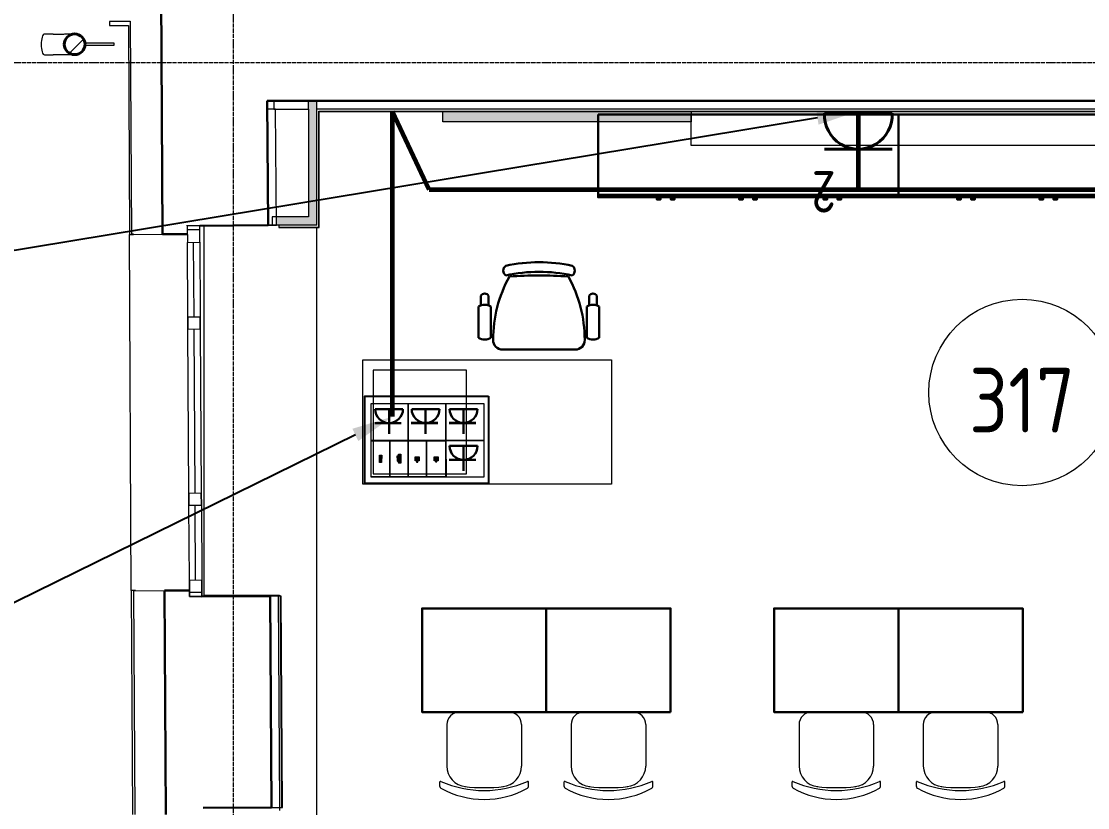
# Model space of a CAD drawing. Header units: millimetres. Extents: x -32 to 417638015, y -35 to 175284279.
# Drawn here: x 417124375 to 417129523, y 175248347 to 175252143 of the extents above; entities that cross this region are included whole.
import ezdxf
from ezdxf import colors
from ezdxf.entities.mleader import LeaderData, LeaderLine
from ezdxf.math import Vec2, Vec3

# ---------------------------------------------------------------- set-up
doc = ezdxf.new("R2010")
doc.units = ezdxf.units.MM
doc.linetypes.add('ADSK_Линия сетки', pattern=[25, 20, -2.5, 0, -2.5])
for name, color, linetype, lineweight in [('_ Окна', 7, 'Continuous', 9), ('_ЭМ_В полу', 26, 'Кабель в трубе', 60), ('_ЭМ_гофра', 5, 'Continuous', 60), ('_ЭМ_ТХобщее_слой', 7, 'Continuous', 30), ('Аннотация', 7, 'Continuous', 18), ('Обобщенные модели', 7, 'Continuous', 18), ('Окна', 7, 'Continuous', 9), ('Оси', 253, 'Continuous', 9), ('Перекрытие', 7, 'Continuous', 18), ('Стены внутренние', 7, 'Continuous', 18), ('Стены наружные', 7, 'Continuous', 18), ('Стены несущие', 7, 'Continuous', 30), ('Стены отделка', 7, 'Continuous', 30), ('Стены штриховка', 7, 'Continuous', 9), ('ТХ', 5, 'Continuous', 0), ('ШТРИХОВКА', 252, 'Continuous', 15), ('Электро', 250, 'Continuous', 25), ('ЭМ', 5, 'Continuous', 40), ('ЭОМ_Кабель Быт. розеток', 5, 'Continuous', 30), ('ЭОМ_Кабель для СУП', 150, 'Continuous', 9)]:
    doc.layers.add(name, color=color, linetype=linetype, lineweight=lineweight)
for name, color, linetype in [('_ЭМ_Надписи', 7, 'Continuous'), ('PDF _СС_розетки', 7, 'Continuous'), ('ВНУТРЯНКА', 1, 'Continuous'), ('ЭОМ_Лотки рабочие', 5, 'Continuous')]:
    doc.layers.add(name, color=color, linetype=linetype)
doc.layers.add('PDF _ЭОМ _розетки', color=7, linetype='Continuous', true_color=0xeb0000)
doc.layers.add('Линии', color=7, linetype='Continuous', lineweight=9, true_color=0x00a600)
doc.styles.add('ELine', font='txt.shx')
doc.styles.add('GOST Common', font='GOST_Common.ttf', dxfattribs={"width": 0.9, "height": 349.9999999999996})
doc.styles.add('ЭОМ', font='isocpeur.ttf', dxfattribs={"width": 0.85, "height": 250})
doc.linetypes.add('TRAY', pattern='A,12.119257,["_",ELine,S=4.5,R=90,X=0,Y=-1.555839],0.750382,["_",ELine,S=4.5,R=0,X=0,Y=-0.8058489999999999],1.314849,["_",ELine,S=4.5,R=0,X=0,Y=-0.8058489999999999],2.250029,["_",ELine,S=4.5,R=90,X=0,Y=-1.555839],13.565483', length=30)
doc.linetypes.add('Кабель в трубе', pattern='A,8,[133,ltypeshp.shx,S=1,R=0,X=10,Y=1.3],-3,[130,ltypeshp.shx,S=1.5,R=-45,X=-1.5,Y=0],8', length=19)

# ---------------------------------------------------------------- blocks, each defined once
blk = doc.blocks.new('Стул ученич штабелир №5-7')
at = {"color": 0, "linetype": 'ByBlock', "lineweight": -2}
for p, q in [((-120.064222017827, -6.874120663269423e-05), (120.064222017827, 6.874120663269423e-05)), ((-120.0642220180016, -6.874130849610083e-05), (120.0642220177106, 6.874110476928763e-05)), ((-179.935777982173, -59.99993125879337), (-179.935777982173, -260.3112319844695)), ((-179.9357779823476, -59.99993125888795), (-179.9357779823476, -260.3112319845714)), ((180.064222017827, -59.99993125879337), (180.064222017827, -260.3112319844695)), ((180.0642220177106, -59.99993125888795), (180.0642220177106, -260.3112319845714)), ((-213.4357779821148, -359.0004116515302), (-213.4357779821148, -337.3406056039639)), ((-213.4357779822894, -359.0004116516247), (-213.4357779822894, -337.3406056040585)), ((213.564222017827, -359.0004116515302), (213.564222017827, -337.3406056039639)), ((213.5642220176524, -359.0004116516247), (213.5642220176524, -337.3406056040585))]:
    blk.add_line(p, q, dxfattribs=at)
for centre, radius, start, end in [((-119.9357779822312, -59.99993125879337), 60.00000000000227, 90, 180), ((-119.9357779823476, -59.99993125885157), 59.99999999995964, 90, 180), ((120.0642220178852, -59.99993125879337), 60.00000000000227, 0, 90), ((120.0642220177106, -59.99993125885157), 59.99999999995964, 0, 90), ((-79.93577798217302, -260.3112319844549), 100.0000000000176, 180, 264.2584419996841), ((-79.93577798234764, -260.3112319845568), 100.0000000000176, 180, 264.2584419996841), ((80.06422201782698, -260.3112319844549), 100.0000000000176, 275.7415580003159, 0), ((80.06422201765236, -260.3112319845568), 100.0000000000176, 275.7415580003159, 0), ((-210.435777982173, -337.3406056039494), 2.999999999983853, 63.89783268162118, 180), ((-210.4357779823476, -337.340605604044), 2.999999999983853, 63.89783268162118, 180), ((-203.435777982173, -359.0004116515447), 9.999999999989248, 180, 238.068250632605), ((-203.4357779823476, -359.0004116516466), 9.999999999989248, 180, 238.068250632605), ((0.06422201782697812, 142.3201924452005), 520.8201237039044, 246.3195110063149, 293.6804889936851), ((0.06422201765235513, 142.3201924450987), 520.8201237039044, 246.3195110063149, 293.6804889936851), ((0.06422201782697812, 435.5341415462426), 800.3966485555333, 263.2469772545854, 276.7530227454146), ((0.06422201765235513, 435.5341415461407), 800.3966485555333, 263.2469772545854, 276.7530227454146), ((203.564222017827, -359.0004116515447), 9.999999999989248, 301.931749367395, 0), ((203.5642220176524, -359.0004116516466), 9.999999999989248, 301.931749367395, 0), ((210.564222017827, -337.3406056039494), 2.999999999983853, 0, 116.1021673183788), ((210.5642220176524, -337.340605604044), 2.999999999983853, 0, 116.1021673183788), ((0.06422201782697812, 9.04909030158342), 430.5490215606072, 240.9916647866204, 299.0083352133797), ((0.06422201765235513, 9.049090301488832), 430.5490215606072, 240.9916647866204, 299.0083352133797)]:
    blk.add_arc(centre, radius, start, end, dxfattribs=at)
blk = doc.blocks.new('ТХ 3 этаж')
at = {"lineweight": 0}
h = blk.add_hatch(color=8, dxfattribs=at)
h.dxf.hatch_style = 1
h.paths.add_polyline_path([(3228.588325682387, 20048.49521154567), (3228.588325682387, 19998.49521154567), (2028.588325682387, 19998.49521154567), (2028.588325682387, 20048.49521154567)])
at = {"color": 8, "linetype": 'Continuous'}
for p, q in [((2778.588325682387, 19646.63113068626), (4228.588325682387, 19646.63113068626)), ((4228.588325682387, 19646.63113068626), (5678.588325682387, 19646.63113068626)), ((2213.251575892151, 19158.23748435674), (2213.272385654331, 19112.62643836148)), ((2249.997576403257, 19158.16328311863), (2249.99282754428, 19112.45046830073)), ((2735.679098210356, 19158.16220070224), (2735.685966803518, 19112.44938585849)), ((2772.427422542416, 19158.23623814655), (2772.40640947764, 19112.62519224442)), ((2201.234368975798, 19106.83098308498), (2201.234032045642, 18955.65005967009)), ((2261.461563634744, 19106.83084885951), (2261.461226704589, 18955.64992544439)), ((2724.2172056649, 19106.82981753687), (2724.216868734744, 18955.64889412175)), ((2784.442076833511, 19106.82968331629), (2784.441739903355, 18955.64875990141)), ((2317.759273707226, 18899.38717698574), (2667.918570952315, 18899.38639660168))]:
    blk.add_line(p, q, dxfattribs=at)
at = {"color": 8, "lineweight": 0}
blk.add_lwpolyline([(3228.588325682387, 20048.49521154567), (3228.588325682387, 19998.49521154567), (2028.588325682387, 19998.49521154567), (2028.588325682387, 20048.49521154567), (3228.588325682387, 20048.49521154567)], dxfattribs=at)
at = {"color": 8, "linetype": 'Continuous'}
for points in [[(2778.588325682387, 20034.60363629763), (2778.588325682387, 19634.60363629763), (4228.588325682387, 19634.60363629763), (4228.588325682387, 20034.60363629763)], [(4228.588325682387, 20034.60363629763), (4228.588325682387, 19634.60363629763), (5678.588325682387, 19634.60363629763), (5678.588325682387, 20034.60363629763)], [(3079.93073587754, 19634.60363629763), (3062.553066087712, 19634.60363629763), (3062.553066087712, 19624.38220277173), (3079.93073587754, 19624.38220277173)], [(3147.609290092078, 19634.60363629763), (3130.231620302249, 19634.60363629763), (3130.231620302249, 19624.38220277173), (3147.609290092078, 19624.38220277173)], [(3476.820184748911, 19634.60363629763), (3459.442514959082, 19634.60363629763), (3459.442514959082, 19624.38220277173), (3476.820184748911, 19624.38220277173)], [(3544.498738963448, 19634.60363629763), (3527.12106917362, 19634.60363629763), (3527.12106917362, 19624.38220277173), (3544.498738963448, 19624.38220277173)], [(3883.842958709982, 19634.60363629763), (3866.465288920153, 19634.60363629763), (3866.465288920153, 19624.38220277173), (3883.842958709982, 19624.38220277173)], [(3951.521512924519, 19634.60363629763), (3934.143843134691, 19634.60363629763), (3934.143843134691, 19624.38220277173), (3951.521512924519, 19624.38220277173)], [(4529.93073587754, 19634.60363629763), (4512.553066087712, 19634.60363629763), (4512.553066087712, 19624.38220277173), (4529.93073587754, 19624.38220277173)], [(4597.609290092078, 19634.60363629763), (4580.231620302249, 19634.60363629763), (4580.231620302249, 19624.38220277173), (4597.609290092078, 19624.38220277173)], [(4926.820184748911, 19634.60363629763), (4909.442514959082, 19634.60363629763), (4909.442514959082, 19624.38220277173), (4926.820184748911, 19624.38220277173)], [(4994.498738963448, 19634.60363629763), (4977.12106917362, 19634.60363629763), (4977.12106917362, 19624.38220277173), (4994.498738963448, 19624.38220277173)]]:
    blk.add_lwpolyline(points, close=True, dxfattribs=at)
at = {"color": 8, "linetype": 'Continuous', "lineweight": 5}
blk.add_lwpolyline([(5228.588325682387, 19884.60363629763), (3228.588325682387, 19884.60363629763), (3228.588325682387, 20034.60363629763), (5228.588325682387, 20034.60363629763)], close=True, dxfattribs=at)
at = {"color": 8}
for points in [[(2528.588325681922, 17149.38678679359), (1928.588325681922, 17149.38678679359), (1928.588325681922, 17649.38678679365), (2528.588325681922, 17649.38678679365)], [(3128.588325682387, 17149.38678679359), (2528.588325682387, 17149.38678679359), (2528.588325682387, 17649.38678679365), (3128.588325682387, 17649.38678679365)], [(4228.588325682387, 17149.38678679359), (3628.588325682387, 17149.38678679359), (3628.588325682387, 17649.38678679365), (4228.588325682387, 17649.38678679365)], [(4828.588325682853, 17149.38678679359), (4228.588325682853, 17149.38678679359), (4228.588325682853, 17649.38678679365), (4828.588325682853, 17649.38678679365)]]:
    blk.add_lwpolyline(points, close=True, dxfattribs=at)
at = {"color": 8, "linetype": 'Continuous'}
for centre, radius, start, end in [((2493.551508009783, 18573.68687139999), 747.5137961953548, 77.6019923053718, 102.3977723137098), ((2348.906511964102, 19280.53386688523), 28.12327221800075, 124.29147231177, 235.7082723040991), ((2493.551404444792, 18527.21706339938), 747.5137961953538, 77.6019923053718, 102.3977723137098), ((2493.549104842241, 17495.38285863411), 1761.918570076576, 85.39382231398093, 94.65462231093323), ((2638.199654690281, 19280.53322215087), 28.12280751992464, 304.2900723023849, 55.70964231347127), ((2896.245757095283, 18947.85598862509), 624.4633710530684, 150.9067723083456, 180.1214723106648), ((2089.441597578872, 18947.86080725054), 624.4533800444574, 359.8779723083235, 29.10589230429229), ((2231.639659766632, 19149.64424648031), 20.23648610886494, 24.8954523088358, 155.335372313315), ((2754.069505905791, 19149.71720150823), 20.23648610886201, 24.8954523088358, 155.335372313315), ((2231.349016573338, 19056.81104698696), 58.38480618133872, 58.9509823097884, 121.0487723109842), ((2754.329529772338, 19056.80988144397), 58.38485265115693, 58.95101230724548, 121.0487723109842), ((2231.348902597383, 19005.66986153729), 58.38482941624959, 238.9509723039595, 301.0487723109841), ((2317.164561372309, 18944.79910113272), 45.41608186922892, 177.8134723070786, 270.7478723090622), ((2668.511162211304, 18944.79808575346), 45.4158030504315, 269.2518723107988, 2.186637302556268), ((2754.329415796208, 19005.6686959943), 58.38480618134817, 238.9509723039595, 301.0487723109841)]:
    blk.add_arc(centre, radius, start, end, dxfattribs=at)
at = {"layer": 'ТХ', "color": 8}
for points in [[(2842.838922329771, 18249.38678679365), (1642.838922329771, 18249.38678679365), (1642.838922329771, 18849.38678679365), (2842.838922329771, 18849.38678679365)], [(2142.838922329771, 18799.38678679365), (1692.838922329771, 18799.38678679365), (1692.838922329771, 18299.38678679365), (2142.838922329771, 18299.38678679365)]]:
    blk.add_lwpolyline(points, close=True, dxfattribs=at)
at = {"layer": 'ТХ', "color": 8, "lineweight": 0}
for p in [(2228.588325681922, 17149.38678679359), (2828.588325682387, 17149.38678679359), (3928.588325682387, 17149.38678679359), (4528.588325682853, 17149.38678679359)]:
    blk.add_blockref('Стул ученич штабелир №5-7', p, dxfattribs=at)
blk = doc.blocks.new('План 3 этажа')
at = {"layer": 'Обобщенные модели', "lineweight": 9}
h = blk.add_hatch(dxfattribs=at)
h.set_pattern_fill('FP_15', color=8, angle=90.29404624676303, style=0, pattern_type=2)
h.set_pattern_definition([(45.00004624676301, (507.3428558448459, 158.9016508671375), (-106.066102790012, 106.0659315658832), [])])
h.paths.add_polyline_path([(-6769.995073567439, 20442.607691512), (-6745.41823635576, 20443.85630523734), (-6726.100619940426, 20454.56285889591), (-6713.960156598814, 20469.94783435248), (-6709.12000091057, 20491.66714726522), (-6714.182828017301, 20513.33563687976), (-6728.145882919023, 20530.66159308135), (-6748.243611346819, 20540.21339775535), (-6770.495411703101, 20540.0991988409), (-6790.494042026888, 20530.34161483354), (-6804.278528315441, 20512.87325491487), (-6809.118684003686, 20491.15394200213), (-6804.055856896955, 20469.48545238759), (-6790.092801995682, 20452.159496186), (-6770.235356827801, 20442.72189042645)])
at = {"layer": 'Стены внутренние'}
for points in [[(-5590.44041245617, 19658.33613361116), (-5590.440412456112, 20219.03738989442), (-5630.44041245617, 20219.03738989442), (-5630.44041245617, 19658.33613361116), (-5612.815046794596, 19658.33613361116)], [(-5785.575004923681, 19618.33613361116), (-5590.44041245617, 19618.33613361116), (-5590.440412456112, 19658.33613361116), (-5785.82046396751, 19658.33613361116), (-5785.58109519881, 19619.03342139888), (-5785.58109519881, 19618.33613361116)]]:
    blk.add_hatch(color=8, dxfattribs=at).paths.add_polyline_path(points)
at = {"layer": '_ Окна', "color": 8, "lineweight": 18}
for p, q in [((-6155.568142942644, 19615.7800381592), (-6215.567030188803, 19615.41462165344)), ((-6215.567030188803, 19615.41462165344), (-6215.079808181124, 19535.41610532523)), ((-6155.080920934965, 19535.78152183099), (-6155.568142942644, 19615.7800381592)), ((-6215.079808181124, 19535.41610532523), (-6155.080920934965, 19535.78152183099)), ((-6212.887309146563, 19175.42278184828), (-6152.888421900404, 19175.78819835404)), ((-6212.521892640802, 19115.42389460212), (-6212.887309146563, 19175.42278184828)), ((-6152.888421900404, 19175.78819835404), (-6152.523005394643, 19115.78931110788)), ((-6152.523005394643, 19115.78931110788), (-6212.521892640802, 19115.42389460212)), ((-6207.710575314962, 18325.43854586102), (-6147.711688068802, 18325.80396236678)), ((-6207.345158809201, 18265.43965861486), (-6207.710575314962, 18325.43854586102)), ((-6147.711688068802, 18325.80396236678), (-6147.346271563042, 18265.80507512062)), ((-6147.346271563042, 18265.80507512062), (-6207.345158809201, 18265.43965861486)), ((-6205.152659774641, 17905.44633513791), (-6145.153772528482, 17905.81175164367)), ((-6204.66543776696, 17825.44781880969), (-6205.152659774641, 17905.44633513791)), ((-6145.153772528482, 17905.81175164367), (-6144.666550520801, 17825.81323531545)), ((-6144.666550520801, 17825.81323531545), (-6204.66543776696, 17825.44781880969))]:
    blk.add_line(p, q, dxfattribs=at)
at = {"layer": '_ Окна', "color": 8}
for p, q in [((-6155.446337440724, 19595.78040907715), (-6215.445224686883, 19595.41499257139)), ((-6182.887865523464, 19175.60549010116), (-6185.080364558024, 19535.59881357811)), ((-6177.711131691865, 18325.6212541139), (-6182.522449017704, 19115.606602855)), ((-6175.153216151546, 17905.62904339079), (-6177.345715186105, 18265.62236686774)), ((-6144.788356022721, 17845.81286439751), (-6204.78724326888, 17845.44744789175))]:
    blk.add_line(p, q, dxfattribs=at)
at = {"layer": 'Линии', "color": 8}
blk.add_circle((-2185.814839766172, 18810.55446770525), 450.0000000000006, dxfattribs=at)
at = {"layer": 'Обобщенные модели', "color": 8}
for p, q in [((-6863.02203099204, 20540.87796200753), (-6905.525608223204, 20540.65982853957)), ((-6569.147504843334, 20497.38556878829), (-6708.286889855019, 20496.67148873761)), ((-6569.096184317017, 20487.38570047895), (-6569.147504843326, 20497.38556878826)), ((-6905.012402960113, 20440.66114544644), (-6862.508825728949, 20440.87927891441)), ((-6708.235569328709, 20486.67162042829), (-6569.096184317024, 20487.38570047898))]:
    blk.add_line(p, q, dxfattribs=at)
at = {"layer": 'Обобщенные модели', "color": 8, "flags": 128}
for points in [[(-6863.02203099204, 20540.87796200753), (-6857.354365197145, 20540.90704914973), (-6851.769919672577, 20540.93570919551), (-6846.277628339887, 20540.96389629489), (-6840.886277693587, 20540.99156535453), (-6835.604492744612, 20541.01867210984), (-6830.440723222163, 20541.0451731958), (-6825.403230055929, 20541.07102621632), (-6820.500072160369, 20541.09618981208), (-6815.739093542164, 20541.12062372669), (-6811.127910751481, 20541.14428887111), (-6806.67390069712, 20541.16714738616), (-6802.38418884503, 20541.18916270307), (-6798.265637819084, 20541.21029960206), (-6794.324836422346, 20541.23052426857), (-6790.568089096392, 20541.24980434747), (-6787.001405835545, 20541.26810899474), (-6783.630492572173, 20541.28540892685), (-6780.460742048406, 20541.30167646759), (-6777.497225188905, 20541.31688559238), (-6774.744682988462, 20541.33101196985), (-6772.392643233346, 20541.34308292062)], [(-6771.879437970247, 20441.3443998275), (-6773.149802192824, 20441.3378801656), (-6775.813278182965, 20441.32421088662), (-6778.689601769207, 20441.3094492482), (-6781.774171447399, 20441.29361886579), (-6785.062052564056, 20441.27674506464), (-6788.547985210771, 20441.25885483924), (-6792.226392638938, 20441.23997681011), (-6796.091390181355, 20441.22014117809), (-6800.136794666441, 20441.19937967595), (-6804.356134309995, 20441.17772551767), (-6808.742659068668, 20441.15521334527), (-6813.289351438583, 20441.13187917344), (-6817.988937681862, 20441.10776033188), (-6822.833899463037, 20441.08289540558), (-6827.816485876798, 20441.05732417311), (-6832.928725847775, 20441.03108754301), (-6838.162440882569, 20441.00422748828), (-6843.509258153591, 20440.97678697927), (-6848.960623893801, 20440.94880991494), (-6854.507817080911, 20440.92034105264), (-6860.141963389159, 20440.89142593648), (-6862.508825728949, 20440.87927891441)]]:
    blk.add_lwpolyline(points, dxfattribs=at)
at = {"layer": 'Обобщенные модели', "color": 8}
for radius, start, end in [(52.00000000000003, 0.2940462468648904, 180.2940462468649), (52.00000000000004, 180.2940462468649, 0.2940462468648904)]:
    blk.add_arc((-6759.119342457097, 20491.41054463373), radius, start, end, dxfattribs=at)
at = {"layer": 'Обобщенные модели', "color": 8, "lineweight": 40}
for radius, start, end in [(49.99999999999997, 0.2940462468648904, 180.2940462468649), (49.99999999999995, 180.2940462468649, 0.2940462468648904)]:
    blk.add_arc((-6759.119342457118, 20491.41054463365), radius, start, end, dxfattribs=at)
at = {"layer": 'Обобщенные модели', "color": 8}
for major_axis, ratio, start_param, end_param in [((0.2566026315454408, -49.99934154655923), 0.3090169943749482, 3.141592653589792, 4.712388980384689), ((0.2566026315453632, -49.99934154655924), 0.3090169943749481, 4.712388980384695, 6.283185307179597)]:
    blk.add_ellipse((-6905.26900559165, 20490.66048699298), major_axis=major_axis, ratio=ratio, start_param=start_param, end_param=end_param, dxfattribs=at)
at = {"layer": 'Окна', "color": 8}
for p, q in [((-6155.568142942644, 19615.7800381592), (-6215.567030188803, 19615.41462165344)), ((-6215.567030188803, 19615.41462165344), (-6215.079808181124, 19535.41610532523)), ((-6155.080920934965, 19535.78152183099), (-6155.568142942644, 19615.7800381592)), ((-6212.887309146556, 19175.42278184828), (-6215.079808181115, 19535.41610532523)), ((-6155.080920934868, 19535.78152183099), (-6152.888421900308, 19175.78819835404)), ((-6212.887309146563, 19175.42278184828), (-6212.521892640802, 19115.42389460212)), ((-6152.523005394643, 19115.78931110788), (-6152.888421900404, 19175.78819835404)), ((-6207.710575314957, 18325.43854586102), (-6212.521892640796, 19115.42389460212)), ((-6152.523005394549, 19115.78931110788), (-6147.71168806871, 18325.80396236678)), ((-6207.710575314962, 18325.43854586102), (-6207.345158809201, 18265.43965861486)), ((-6147.346271563042, 18265.80507512062), (-6147.711688068802, 18325.80396236678)), ((-6205.152659774638, 17905.44633513791), (-6207.345158809198, 18265.43965861486)), ((-6147.34627156295, 18265.80507512062), (-6145.153772528391, 17905.81175164367)), ((-6205.152659774641, 17905.44633513791), (-6204.66543776696, 17825.44781880969)), ((-6144.666550520801, 17825.81323531545), (-6145.153772528482, 17905.81175164367)), ((-6204.66543776696, 17825.44781880969), (-6144.666550520801, 17825.81323531545))]:
    blk.add_line(p, q, dxfattribs=at)
at = {"layer": 'Оси', "color": 8, "linetype": 'ADSK_Линия сетки'}
for p, q in [((-5993.091970708105, -3523.687778418595), (-5993.091970708047, 44268.96599885851)), ((-10051.77423916385, 20403.90181029199), (56512.19555426505, 20403.90181029178))]:
    blk.add_line(p, q, dxfattribs=at)
at = {"layer": 'Перекрытие', "color": 8}
for p, q in [((-6135.575004924671, 19616.10692269635), (-6135.575004924671, 17833.03702446334)), ((-5773.574782368785, 19618.03343994473), (-5825.575746773335, 19618.03343994473)), ((-5590.44041245617, 15939.61521794395), (-5590.440412456112, 19606.33613361114)), ((-6135.575004924671, 17833.03702446334), (-5770.440412456228, 17833.03702446334)), ((-5770.440412456228, 17833.03702446334), (-5770.440412456228, 17828.09241771386)), ((-5770.440412456228, 16808.39131379797), (-5770.440412456228, 16793.03702446334))]:
    blk.add_line(p, q, dxfattribs=at)
at = {"layer": 'Стены наружные', "color": 8}
for p, q in [((-5773.575227474445, 19618.10652324588), (-5785.575004923681, 19618.03343994473)), ((-6485.586761137471, 17855.0064908208), (-6494.407427774044, 19573.72434329076))]:
    blk.add_line(p, q, dxfattribs=at)
at = {"layer": 'Стены несущие', "color": 8}
for p, q in [((-6335.321193676325, 19574.68453047782), (-6342.494154946296, 20752.4356382531)), ((-5829.236094046733, 20219.03738989441), (247.3426762534655, 20219.03738989439)), ((-5829.236094046733, 20219.03738989441), (-5825.574263087823, 19617.78982894089)), ((-6215.573120463931, 19616.41460310754), (-6215.567030188802, 19615.41462165344)), ((-6155.568142942677, 19615.7800381592), (-5825.574263087823, 19617.78982894089)), ((-6335.321193676325, 19574.68453047782), (-6215.323419184948, 19575.41536348933)), ((-6204.848146019853, 17855.44726243278), (-6324.845920511172, 17854.71642942126)), ((-6318.264268666622, 16774.05427899838), (-6324.845920511172, 17854.71642942126)), ((-5814.672670665954, 17827.82302609714), (-6144.666550520808, 17825.81323531545)), ((-5814.672670665954, 17827.82302609714), (-5808.456435327185, 16807.15976292042)), ((-6138.45031518105, 16805.14997213874), (-5808.456435327185, 16807.15976292042))]:
    blk.add_line(p, q, dxfattribs=at)
at = {"layer": 'Стены отделка', "color": 8, "lineweight": 9}
for p, q in [((-6491.582128427632, 20602.23035614786), (-6590.445531210629, 20602.23035614786)), ((-6590.445531210629, 20602.23035614786), (-6590.445531210629, 20582.23035614786)), ((-6491.583378675336, 20602.43563825309), (-6491.582128427632, 20602.23035614786)), ((-6590.445531210629, 20582.23035614786), (-6499.58320187073, 20582.23035614786)), ((-6499.58320187073, 20582.23035614785), (-6494.407427774044, 19573.72434329075)), ((-5798.136379798059, 20219.0373898944), (-5798.136379798059, 20179.0373898944)), ((-5788.986306635954, 20178.14581464638), (-5828.985564800038, 20177.90220364254)), ((-5798.136379798059, 20179.0373898944), (-5630.44041245617, 20179.0373898944)), ((-5785.576848445577, 19618.33613361113), (-5788.986306635954, 20178.14581464638)), ((-5630.44041245617, 20179.0373898944), (-5630.44041245617, 19658.33613361114)), ((207.3426762534655, 20179.03738989439), (-5590.44041245617, 20179.03738989441)), ((-5590.44041245617, 19618.33613361114), (-5590.44041245617, 20179.0373898944)), ((-5578.44041245617, 20167.03738989441), (-184.6573237465345, 20167.03738989439)), ((-5578.44041245617, 19608.33613361114), (-5578.44041245617, 20167.03738989441)), ((-5825.574263087823, 19617.78982894089), (-5785.575004923681, 19618.03343994473)), ((-5630.44041245617, 19658.33613361113), (-5805.874778265075, 19658.33613361113)), ((-5805.874778265075, 19658.33613361113), (-5805.874778265075, 19618.33613361113)), ((-5590.44041245617, 19618.33613361113), (-5805.874778265075, 19618.33613361113)), ((-5773.575227474445, 19618.10652324588), (-5773.503541234124, 19606.33613361113)), ((-6494.407427774044, 19573.72434329075), (-6474.407691155386, 19573.82698434337)), ((-6474.412876867049, 19574.83742669922), (-6485.324502066826, 19574.77097066752)), ((-6485.324502066826, 19574.77097066752), (-6485.318411791697, 19573.77098921342)), ((-6485.318411791697, 19573.77098921342), (-6335.321193676325, 19574.68453047782)), ((-6474.407691155386, 19573.82698434337), (-6474.412876867049, 19574.83742669922)), ((-5773.503541234124, 19606.33613361113), (-5580.44041245617, 19606.33613361114)), ((-6465.587024518871, 17855.10913187341), (-6485.586761137471, 17855.0064908208)), ((-6485.586761137471, 17855.0064908208), (-6480.034177239402, 16773.07862003285)), ((-6474.843138626602, 17853.80288815686), (-6324.845920511172, 17854.71642942126)), ((-6465.58061023429, 17853.85930054907), (-6465.587024518871, 17855.10913187341)), ((-5762.673635052633, 17828.13972040213), (-5814.672670665954, 17827.82302609714)), ((-5756.457399713865, 16807.47645722541), (-5762.673635052633, 17828.13972040213)), ((-5808.456435327185, 16807.15976292042), (-5756.457399713865, 16807.47645722541)), ((-5768.457177163044, 16807.40337392426), (-5768.463267438172, 16808.40335537836))]:
    blk.add_line(p, q, dxfattribs=at)
at = {"layer": 'Стены штриховка', "color": 8}
for p, q in [((-6491.582128427632, 20602.23035614786), (-6485.324502066826, 19574.77097066752)), ((-5630.44041245617, 20179.0373898944), (-5630.44041245617, 20219.0373898944)), ((-5590.44041245617, 20179.0373898944), (-5590.44041245617, 20219.0373898944)), ((-5580.44041245617, 20169.03738989441), (-182.6573237465345, 20169.03738989439)), ((-5580.44041245617, 19606.33613361114), (-5580.44041245617, 20169.03738989441)), ((-5785.575004923681, 19618.03343994473), (-5785.576848445577, 19618.33613361113)), ((-5773.515722010226, 19608.33613361113), (-5578.44041245617, 19608.33613361114)), ((-5580.44041245617, 19606.33613361114), (-5578.44041245617, 19606.33613361114)), ((-5578.44041245617, 19606.33613361114), (-5578.44041245617, 19608.33613361114)), ((-6474.843138626602, 17853.80288815686), (-6468.267577057122, 16774.14071918808)), ((-5768.463267438172, 16808.40335537836), (-5774.67341250187, 17828.06663710098)), ((-5758.457362622023, 16807.46427667522), (-5764.673597960849, 17828.12753985194))]:
    blk.add_line(p, q, dxfattribs=at)
at = {"layer": 'ЭОМ_Лотки рабочие'}
blk.add_blockref('ТХ 3 этаж', (-7010.895253870607, 118.5421783487909), dxfattribs=at)
at = {"layer": 'Аннотация', "color": 8, "lineweight": 9, "insert": (-2185.814839766172, 18773.6063474465), "char_height": 312.5000000000001, "width": 520.2111192702771, "attachment_point": 5, "line_spacing_factor": 1.022765581104984, "style": 'GOST Common'}
blk.add_mtext('317', dxfattribs=at)
blk = doc.blocks.new('_ЭМ_ТХ2_3 этаж_нов')
at = {"lineweight": 0}
h = blk.add_hatch(color=8, dxfattribs=at)
h.dxf.hatch_style = 1
h.paths.add_polyline_path([(2210.785042520089, 20013.13557960243), (2210.785042520089, 19963.13557960243), (1010.785042520089, 19963.13557960243), (1010.785042520089, 20013.13557960243)])
at = {"color": 8, "linetype": 'Continuous'}
for p, q in [((1760.785042520089, 19611.27149874304), (3210.785042520089, 19611.27149874304)), ((3210.785042520089, 19611.27149874304), (4660.785042520089, 19611.27149874304)), ((1195.448292729852, 19122.87785241349), (1195.469102492032, 19077.26680641824)), ((1232.194293240958, 19122.80365117539), (1232.189544381981, 19077.09083635749)), ((1717.875815048057, 19122.802568759), (1717.882683641219, 19077.08975391525)), ((1754.624139380117, 19122.87660620331), (1754.603126315342, 19077.26556030118)), ((1183.4310858135, 19071.47135114174), (1183.430748883344, 18920.29042772686)), ((1243.658280472446, 19071.47121691626), (1243.65794354229, 18920.29029350116)), ((1706.413922502601, 19071.47018559363), (1706.413585572445, 18920.28926217852)), ((1766.638793671213, 19071.47005137305), (1766.638456741057, 18920.28912795817)), ((1299.955990544928, 18864.0275450425), (1650.115287790017, 18864.02676465844))]:
    blk.add_line(p, q, dxfattribs=at)
at = {"color": 8, "lineweight": 0}
blk.add_lwpolyline([(2210.785042520089, 20013.13557960243), (2210.785042520089, 19963.13557960243), (1010.785042520089, 19963.13557960243), (1010.785042520089, 20013.13557960243), (2210.785042520089, 20013.13557960243)], dxfattribs=at)
at = {"color": 8, "linetype": 'Continuous'}
for points in [[(1760.785042520089, 19999.2440043544), (1760.785042520089, 19599.2440043544), (3210.785042520089, 19599.2440043544), (3210.785042520089, 19999.2440043544)], [(3210.785042520089, 19999.2440043544), (3210.785042520089, 19599.2440043544), (4660.785042520089, 19599.2440043544), (4660.785042520089, 19999.2440043544)], [(2062.127452715242, 19599.2440043544), (2044.749782925413, 19599.2440043544), (2044.749782925413, 19589.0225708285), (2062.127452715242, 19589.0225708285)], [(2129.806006929779, 19599.2440043544), (2112.428337139951, 19599.2440043544), (2112.428337139951, 19589.0225708285), (2129.806006929779, 19589.0225708285)], [(2459.016901586612, 19599.2440043544), (2441.639231796784, 19599.2440043544), (2441.639231796784, 19589.0225708285), (2459.016901586612, 19589.0225708285)], [(2526.695455801149, 19599.2440043544), (2509.317786011321, 19599.2440043544), (2509.317786011321, 19589.0225708285), (2526.695455801149, 19589.0225708285)], [(2866.039675547683, 19599.2440043544), (2848.662005757855, 19599.2440043544), (2848.662005757855, 19589.0225708285), (2866.039675547683, 19589.0225708285)], [(2933.71822976222, 19599.2440043544), (2916.340559972392, 19599.2440043544), (2916.340559972392, 19589.0225708285), (2933.71822976222, 19589.0225708285)], [(3512.127452715242, 19599.2440043544), (3494.749782925413, 19599.2440043544), (3494.749782925413, 19589.0225708285), (3512.127452715242, 19589.0225708285)], [(3579.806006929779, 19599.2440043544), (3562.428337139951, 19599.2440043544), (3562.428337139951, 19589.0225708285), (3579.806006929779, 19589.0225708285)], [(3909.016901586612, 19599.2440043544), (3891.639231796784, 19599.2440043544), (3891.639231796784, 19589.0225708285), (3909.016901586612, 19589.0225708285)], [(3976.695455801149, 19599.2440043544), (3959.317786011321, 19599.2440043544), (3959.317786011321, 19589.0225708285), (3976.695455801149, 19589.0225708285)]]:
    blk.add_lwpolyline(points, close=True, dxfattribs=at)
at = {"color": 8, "linetype": 'Continuous', "lineweight": 5}
blk.add_lwpolyline([(4210.785042520089, 19849.24400435441), (2210.785042520089, 19849.24400435441), (2210.785042520089, 19999.2440043544), (4210.785042520089, 19999.2440043544)], close=True, dxfattribs=at)
at = {"color": 8}
for points in [[(1510.785042519623, 17114.02715485034), (910.785042519623, 17114.02715485034), (910.785042519623, 17614.02715485044), (1510.785042519623, 17614.02715485044)], [(2110.785042520089, 17114.02715485034), (1510.785042520089, 17114.02715485034), (1510.785042520089, 17614.02715485044), (2110.785042520089, 17614.02715485044)], [(3210.785042520089, 17114.02715485034), (2610.785042520089, 17114.02715485034), (2610.785042520089, 17614.02715485044), (3210.785042520089, 17614.02715485044)], [(3810.785042520554, 17114.02715485034), (3210.785042520554, 17114.02715485034), (3210.785042520554, 17614.02715485044), (3810.785042520554, 17614.02715485044)]]:
    blk.add_lwpolyline(points, close=True, dxfattribs=at)
at = {"color": 8, "linetype": 'Continuous'}
for centre, radius, start, end in [((1331.103228801803, 19245.174234942), 28.12327221800075, 124.2914723102376, 235.7082723052254), ((1475.748224847484, 18538.32723945675), 747.5137961953548, 77.60199230505852, 102.397772314023), ((1620.396371527982, 19245.17359020764), 28.12280751992464, 304.2900723030044, 55.70964231442149), ((1878.442473932984, 18912.49635668184), 624.4633710530684, 150.9067723080416, 180.1214723106643), ((1475.748121282493, 18491.85743145614), 747.5137961953538, 77.60199230505852, 102.397772314023), ((1475.745821679942, 17460.02322669088), 1761.918570076576, 85.3938223140479, 94.65462231088247), ((1071.638314416574, 18912.50117530732), 624.4533800444574, 359.877972308325, 29.105892302794), ((1213.836376604333, 19114.28461453707), 20.23648610886494, 24.89545231006347, 155.3353723118577), ((1736.266222743492, 19114.357569565), 20.23648610886201, 24.89545231006347, 155.3353723118577), ((1213.54573341104, 19021.45141504373), 58.38480618133872, 58.95098230891718, 121.0487723124845), ((1736.526246610039, 19021.45024950073), 58.38485265115693, 58.95101230680429, 121.0487723124845), ((1213.545619435085, 18970.31022959405), 58.38482941624959, 238.9509723044859, 301.0487723124845), ((1299.36127821001, 18909.43946918951), 45.41608186922892, 177.8134723070741, 270.747872309065), ((1650.707879049005, 18909.43845381023), 45.4158030504315, 269.2518723108124, 2.186637302555273), ((1736.52613263391, 18970.30906405107), 58.38480618134817, 238.9509723044859, 301.0487723124845)]:
    blk.add_arc(centre, radius, start, end, dxfattribs=at)
at = {"layer": 'ТХ', "color": 8}
for points in [[(1825.035639167465, 18214.02715485044), (625.0356391674632, 18214.02715485044), (625.0356391674632, 18814.02715485044), (1825.035639167465, 18814.02715485044)], [(1125.035639167463, 18764.02715485044), (675.0356391674632, 18764.02715485044), (675.0356391674632, 18264.02715485044), (1125.035639167463, 18264.02715485044)]]:
    blk.add_lwpolyline(points, close=True, dxfattribs=at)
at = {"layer": 'ТХ', "color": 8, "lineweight": 0}
for p in [(1210.785042519623, 17114.02715485034), (1810.785042520089, 17114.02715485034), (2910.785042520089, 17114.02715485034), (3510.785042520554, 17114.02715485034)]:
    blk.add_blockref('Стул ученич штабелир №5-7', p, dxfattribs=at)
blk = doc.blocks.new('розетк для люка')
at = {"layer": 'ВНУТРЯНКА', "color": 5, "lineweight": 30, "ltscale": 100, "transparency": 33554687}
blk.add_line((-67.11747854948044, -58.844417036511), (-67.11747854948044, 69.0245871595107), dxfattribs=at)
at = {"layer": 'Электро', "color": 5, "lineweight": 30, "transparency": 33554687}
for p, q in [((0, 67.26808135141619), (0, -67.26808135141619)), ((0, 0.0003593091387301683), (-120.061785097234, 0.0003593091387301683))]:
    blk.add_line(p, q, dxfattribs=at)
blk.add_ellipse((0.1495329299941659, 0), major_axis=(47.56583400309081, 47.56583400309035), ratio=0.9999999999999749, start_param=0.7876211000824064, end_param=3.924767880302308, dxfattribs=at)
blk = doc.blocks.new('Люк на 6 мест')
h = blk.add_hatch(color=256)
h.dxf.hatch_style = 1
h.paths.add_polyline_path([(-284.6164134591818, 515.7474190315988), (-284.5652974923141, 526.8375173213717), (-319.1556172966957, 526.9969494201068), (-319.2067332635634, 515.906851130334)])
h = blk.add_hatch(color=256)
h.dxf.hatch_style = 1
h.paths.add_polyline_path([(-323.7025677859856, 435.0548833542289), (-323.7022941317482, 435.1142552340189), (-313.005850428257, 442.7868896221062), (-289.0984504525622, 442.7241952550849), (-279.4343289099706, 434.9577158932825), (-279.4340552561989, 435.0170877726068), (-279.3240828458293, 422.808255480255), (-323.5925953751503, 422.8460510616442)])
h = blk.add_hatch(color=256)
h.dxf.hatch_style = 1
h.paths.add_polyline_path([(-311.7315014389605, 334.8334641364127), (-311.7421021068731, 341.7084559640571), (-317.2420955689886, 341.6999754296339), (-317.2505761034117, 347.1999688908181), (-311.750582641529, 347.2084494252413), (-311.7611833096744, 354.0834412533513), (-292.5112061932014, 354.1131231245308), (-292.4815243222547, 334.8631460071265)])
h = blk.add_hatch(color=256)
h.dxf.hatch_style = 1
h.paths.add_polyline_path([(-311.2660800683661, 243.1889807875316), (-311.2766807362786, 250.063972615176), (-316.7766741983942, 250.0554920807529), (-316.7851547328173, 255.5554855419371), (-311.2851612709346, 255.5639660763602), (-311.29576193908, 262.4389579044703), (-292.0457848226069, 262.4686397756498), (-292.0161029516603, 243.2186626582454)])
for p, q in [((-323.7025677855199, 435.0548833542289), (-323.7022941317482, 435.1142552340189)), ((-323.5925953751503, 422.8460510616442), (-323.7025677855199, 435.0548833542289)), ((-279.3240828458293, 422.808255480255), (-323.5925953751503, 422.8460510616442)), ((-289.0984504525622, 442.7241952550849), (-296.8204412725827, 442.7122885844456)), ((-296.8204412725827, 442.7122885844456), (-296.8085346021762, 434.9902977641923)), ((-289.0865437821558, 435.0022044345988), (-289.0984504525622, 442.7241952550849)), ((-289.0865437821558, 435.0022044345988), (-279.4340552561989, 435.0170877726068)), ((-279.4340552561989, 435.0170877726068), (-279.3240828458293, 422.808255480255))]:
    blk.add_line(p, q)
for points in [[(-215.4657629050489, 477.0801654207753), (-388.3062678503629, 476.7635674309568), (-388.3062678503629, 565.6642030309304), (-215.4657629050489, 565.9808010207489)], [(-284.5652974918485, 526.8375173213717), (-284.6164134587161, 515.7474190315988), (-319.2067332635634, 515.906851130334), (-319.1556172966957, 526.9969494201068)], [(-215.4657629050489, 388.1795298208017), (-388.3062678503629, 387.8629318309831), (-388.3062678503629, 476.7635674309568), (-215.4657629050489, 477.0801654207753)], [(-215.4657629050489, 299.2788942208281), (-388.3062678503629, 298.9622962310095), (-388.3062678503629, 387.8629318309831), (-215.4657629050489, 388.1795298208017)], [(-215.8419085670903, 205.4565212957386), (-388.6824135124043, 205.1399233059201), (-388.3062678503629, 298.9631910803387), (-215.4657629050489, 299.2797890701572)]]:
    blk.add_lwpolyline(points, close=True)
for points in [[(-311.750582641529, 347.2084494252413), (-317.2505761034117, 347.1999688908181), (-317.2420955689886, 341.6999754296339), (-311.7421021068731, 341.7084559640571)], [(-311.750582641529, 347.2084494252413), (-311.7611833096744, 354.0834412533513), (-292.5112061932014, 354.1131231245308)], [(-292.5112061932014, 354.1131231245308), (-292.4815243222547, 334.8631460071265), (-311.7315014389605, 334.8334641364127), (-311.7421021068731, 341.7084559640571)], [(-311.2851612709346, 255.5639660763602), (-311.29576193908, 262.4389579044703), (-292.0457848226069, 262.4686397756498)], [(-292.0457848226069, 262.4686397756498), (-292.0161029516603, 243.2186626582454), (-311.2660800683661, 243.1889807875316), (-311.2766807362786, 250.063972615176)], [(-311.2851612709346, 255.5639660763602), (-316.7851547328173, 255.5554855419371), (-316.7766741983942, 250.0554920807529), (-311.2766807362786, 250.063972615176)]]:
    blk.add_lwpolyline(points)
at = {"layer": 'PDF _СС_розетки', "linetype": 'Continuous', "lineweight": 20, "transparency": 33554687}
for points in [[(-391.1627966398373, 565.9808010207489), (-213.3615254396573, 565.9808010207489), (-213.3615254396573, 388.1795298208017), (-391.1627966398373, 388.1795298208017)], [(-391.1627966398373, 388.1795298208017), (-213.3615254396573, 388.1795298208017), (-213.3615254396573, 205.2982223008294), (-391.1627966398373, 205.2982223008294)], [(-391.1627966398373, 388.1795298208017), (-213.3615254396573, 388.1795298208017), (-213.3615254396573, 205.2982223008294), (-391.1627966398373, 205.2982223008294)], [(-391.1627966398373, 205.2982223008294), (-213.3615254396573, 205.2982223008294), (-213.3615254396573, 22.41691478085704), (-391.1627966398373, 22.41691478085704)]]:
    blk.add_lwpolyline(points, close=True, dxfattribs=at)
at = {"layer": 'PDF _ЭОМ _розетки', "color": 3, "linetype": 'Continuous', "lineweight": 25, "transparency": 33554687}
blk.add_lwpolyline([(0, 0), (-421.6430145595223, 0), (-421.6430145595223, 596.4610189408995), (0, 596.4610189408995)], close=True, dxfattribs=at)
at = {"layer": 'PDF _ЭОМ _розетки', "color": 7, "linetype": 'Continuous', "lineweight": 20, "transparency": 33554687}
for points in [[(-35.56025423947722, 388.1795298208017), (-213.3615254396573, 388.1795298208017), (-213.3615254396573, 565.9808010207489), (-35.56025423947722, 565.9808010207489)], [(-35.56025423947722, 205.2982223008294), (-213.3615254396573, 205.2982223008294), (-213.3615254396573, 388.1795298208017), (-35.56025423947722, 388.1795298208017)], [(-35.56025423947722, 22.41691478085704), (-213.3615254396573, 22.41691478085704), (-213.3615254396573, 205.2982223008294), (-35.56025423947722, 205.2982223008294)]]:
    blk.add_lwpolyline(points, close=True, dxfattribs=at)
at = {"layer": 'ВНУТРЯНКА', "color": 5, "lineweight": 30, "ltscale": 100, "transparency": 33554687}
for p, q in [((-128.9823544034734, 244.7195189581253), (-128.9823544034734, 372.5885231543798)), ((-128.8328214734793, 244.7195189581253), (-128.8328214734793, 372.588523154147)), ((-306.7836256036535, 61.83821143815294), (-306.7836256036535, 189.7072156344075)), ((-306.6340926736593, 61.83821143815294), (-306.6340926736593, 189.7072156341746)), ((-128.8328214734793, 61.83821143815294), (-128.8328214734793, 189.7072156341746))]:
    blk.add_line(p, q, dxfattribs=at)
at = {"layer": 'ВНУТРЯНКА', "color": 1, "lineweight": 30, "ltscale": 100, "transparency": 33554687}
blk.add_line((-128.9823544034734, 61.83821143815294), (-128.9823544034734, 189.7072156344075), dxfattribs=at)
at = {"layer": 'Электро', "color": 5, "lineweight": 30, "transparency": 33554687}
for p, q in [((-61.864875853993, 370.8320173460525), (-61.864875853993, 236.2958546432201)), ((-61.71534292399883, 370.8320173460525), (-61.71534292399883, 236.2958546432201)), ((-61.864875853993, 303.564295303775), (-181.9266609512269, 303.564295303775)), ((-61.71534292399883, 303.564295303775), (-181.7771280212328, 303.564295303775)), ((-239.5166141241789, 187.9507098260801), (-239.5166141241789, 53.41454712324776)), ((-61.71534292399883, 187.9507098260801), (-61.71534292399883, 53.41454712324776)), ((-239.6661470541731, 120.6829877838027), (-359.727932151407, 120.6829877838027)), ((-239.5166141241789, 120.6829877838027), (-359.5783992214128, 120.6829877838027)), ((-61.71534292399883, 120.6829877838027), (-181.7771280212328, 120.6829877838027))]:
    blk.add_line(p, q, dxfattribs=at)
at = {"layer": 'Электро', "color": 1, "lineweight": 30, "transparency": 33554687}
for p, q in [((-239.6661470541731, 187.9507098260801), (-239.6661470541731, 53.41454712324776)), ((-61.864875853993, 187.9507098260801), (-61.864875853993, 53.41454712324776)), ((-61.864875853993, 120.6829877838027), (-181.9266609512269, 120.6829877838027))]:
    blk.add_line(p, q, dxfattribs=at)
at = {"layer": 'Электро', "color": 5, "lineweight": 30, "transparency": 33554687}
for centre in [(-61.71534292399883, 303.5639359946363), (-61.56580999400467, 303.5639359946363), (-239.5166141241789, 120.6826284746639), (-239.3670811941847, 120.6826284746639), (-61.56580999400467, 120.6826284746639)]:
    blk.add_ellipse(centre, major_axis=(47.56583400309081, 47.56583400309035), ratio=0.9999999999999749, start_param=0.7876211000824064, end_param=3.924767880302308, dxfattribs=at)
at = {"layer": 'Электро', "color": 1, "lineweight": 30, "transparency": 33554687}
blk.add_ellipse((-61.71534292399883, 120.6826284746639), major_axis=(47.56583400309081, 47.56583400309035), ratio=0.9999999999999749, start_param=0.7876211000824064, end_param=3.924767880302308, dxfattribs=at)
at = {"color": 5, "linetype": 'TRAY', "lineweight": 53, "transparency": 33554687}
blk.add_blockref('розетк для люка', (-61.864875853993, 480.2570590768009), dxfattribs=at)
blk = doc.blocks.new('2м розетка IP20')
at = {"layer": 'ЭМ', "color": 5}
for p, q in [((-494124.5288989447, -357092.425935962), (-494124.5288989448, -356766.4727110532)), ((-494287.2610558264, -356918.8899185207), (-493961.7967420437, -356918.8899185208)), ((-494287.2610558359, -357092.4259359619), (-493961.7967420536, -357092.425935962))]:
    blk.add_line(p, q, dxfattribs=at)
blk.add_arc((-494124.5288989448, -357081.9583842801), 163.0684657580474, 356.3195877733476, 183.6804122266523, dxfattribs=at)
at = {"layer": 'ЭОМ_Кабель Быт. розеток', "color": 7, "insert": (-494016.0561024608, -356612.1914261652), "char_height": 200, "attachment_point": 1, "style": 'ЭОМ'}
blk.add_mtext_dynamic_manual_height_columns('2', width=91.25622940808535, gutter_width=1250, heights=[0], dxfattribs=at)

msp = doc.modelspace()

# ---------------------------------------------------------------- linework, layer by layer
at = {"layer": '_ЭМ_В полу', "ltscale": 25, "elevation": -64.26463315267222}
msp.add_lwpolyline([(417126166.9071612, 175250234.8419239), (417126166.9071612, 175251707.7005407)], dxfattribs=at)
at = {"layer": '_ЭМ_гофра', "linetype": 'ByBlock'}
for points in [[(417126343.2891045, 175251330.6989031), (417126166.9071612, 175251707.7005407)], [(417128415.5402995, 175251709.1628977), (417128415.5402995, 175251330.6989031)], [(417126343.2891045, 175251330.6989031), (417131080.4500534, 175251330.6989031), (417131080.4500534, 175248457.6574076)]]:
    msp.add_lwpolyline(points, dxfattribs=at)

# ---------------------------------------------------------------- block references
at = {"layer": '_ЭМ_ТХобщее_слой', "lineweight": 50}
msp.add_blockref('_ЭМ_ТХ2_3 этаж_нов', (417125398.491967, 175231694.5649611), dxfattribs=at)
at = {"layer": 'ШТРИХОВКА'}
msp.add_blockref('План 3 этажа', (417131391.5839376, 175231540.6631508), dxfattribs=at)
at = {"layer": 'ЭОМ_Кабель Быт. розеток', "rotation": 180}
msp.add_blockref('2м розетка IP20', (416634291.0143193, 174894607.6834581), dxfattribs=at)
at = {"layer": 'ЭОМ_Кабель для СУП', "color": 217, "linetype": 'ByBlock', "lineweight": 40, "true_color": 0x93278f, "transparency": 33554687, "rotation": 90}
msp.add_blockref('Люк на 6 мест', (417126630.2775297, 175250332.9609956), dxfattribs=at)

# ---------------------------------------------------------------- leaders
at = {"layer": '_ЭМ_Надписи', "color": 7, "ltscale": 5}
ml = msp.add_multileader_mtext('Standard', dxfattribs=at)
ml.set_content('{\\fGOST Common|b0|i0|c204|p34;\\W0.9;\\C256;3ЩРС-1\\fISOCPEUR|b0|i0|c204|p34;\\W0.85; Гр.4\\Ph=2.0м\\P\\W1;\\C0;Итер. у-во}', color=1, style='ЭОМ')
ml.set_leader_properties()
ml.build(insert=Vec2(0, 0))
ml.multileader.update_dxf_attribs({"text_left_attachment_type": 6, "text_right_attachment_type": 6, "dogleg_length": 0, "arrow_head_size": 200})
ctx = ml.context
ctx.base_point, ctx.char_height, ctx.arrow_head_size, ctx.landing_gap_size, ctx.plane_origin = Vec3(417119486.6980487, 175250507.8858188), 250, 200, 0, Vec3(417117267.8815217, 175259275.7193975)
ctx.left_attachment, ctx.right_attachment = 6, 6
notes = []
notes.append((ctx, [(1, (1, 1, 0), (417121136.6980487, 175250507.8858188), (-1, 0), 0, [(0, [(417128415.5402995, 175251709.1628977)], 0, [])])]))
ctx.mtext.insert, ctx.mtext.width, ctx.mtext.flow_direction = Vec3(417119486.6980487, 175250832.8858188), 2879.262652535923, 5
ml = msp.add_multileader_mtext('Standard', dxfattribs=at)
ml.set_content('{\\fGOST Common|b0|i0|c0|p34;\\W0.9;\\C256;3\\fGOST Common|b0|i0|c204|p34;ЩРС\\fGOST Common|b0|i0|c0|p34;-2\\fISOCPEUR|b0|i0|c204|p34;\\W0.85; Гр.4\\P\\W1;\\C0;Раб.место учителя, ноутбук}', color=1, style='ЭОМ')
ml.set_leader_properties()
ml.build(insert=Vec2(0, 0))
ml.multileader.update_dxf_attribs({"text_left_attachment_type": 6, "text_right_attachment_type": 6, "dogleg_length": 0, "arrow_head_size": 200})
ctx = ml.context
ctx.base_point, ctx.char_height, ctx.arrow_head_size, ctx.landing_gap_size, ctx.plane_origin = Vec3(417119313.3537301, 175247689.8914346, -64.26463315267222), 250, 200, 0, Vec3(417103743.3022258, 175258743.7339256, -64.26463315267222)
ctx.left_attachment, ctx.right_attachment = 6, 6
notes.append((ctx, [(1, (1, 1, 0), (417120985.8537301, 175247689.8914346, -64.26463315267222), (-1, 0), 0, [(0, [(417126166.9071612, 175250234.8419239, -64.26463315267222)], 0, [])])]))
ctx.mtext.insert, ctx.mtext.width, ctx.mtext.defined_height, ctx.mtext.flow_direction = Vec3(417119313.3537301, 175248014.8914346, -64.26463315267222), 2073.809115969734, 545.6159617257083, 5
for ctx, leaders in notes:
    for number, flags, end, landing, length, lines in leaders:
        leader = LeaderData()
        leader.index, (leader.has_last_leader_line, leader.has_dogleg_vector, leader.attachment_direction) = number, flags
        leader.last_leader_point, leader.dogleg_vector, leader.dogleg_length = Vec3(end), Vec3(landing), length
        for number, points, colour, breaks in lines:
            line = LeaderLine()
            line.index, line.vertices, line.color, line.breaks = number, Vec3.list(points), colors.encode_raw_color(colour), breaks
            leader.lines.append(line)
        ctx.leaders.append(leader)

doc.saveas('drawing.dxf')
